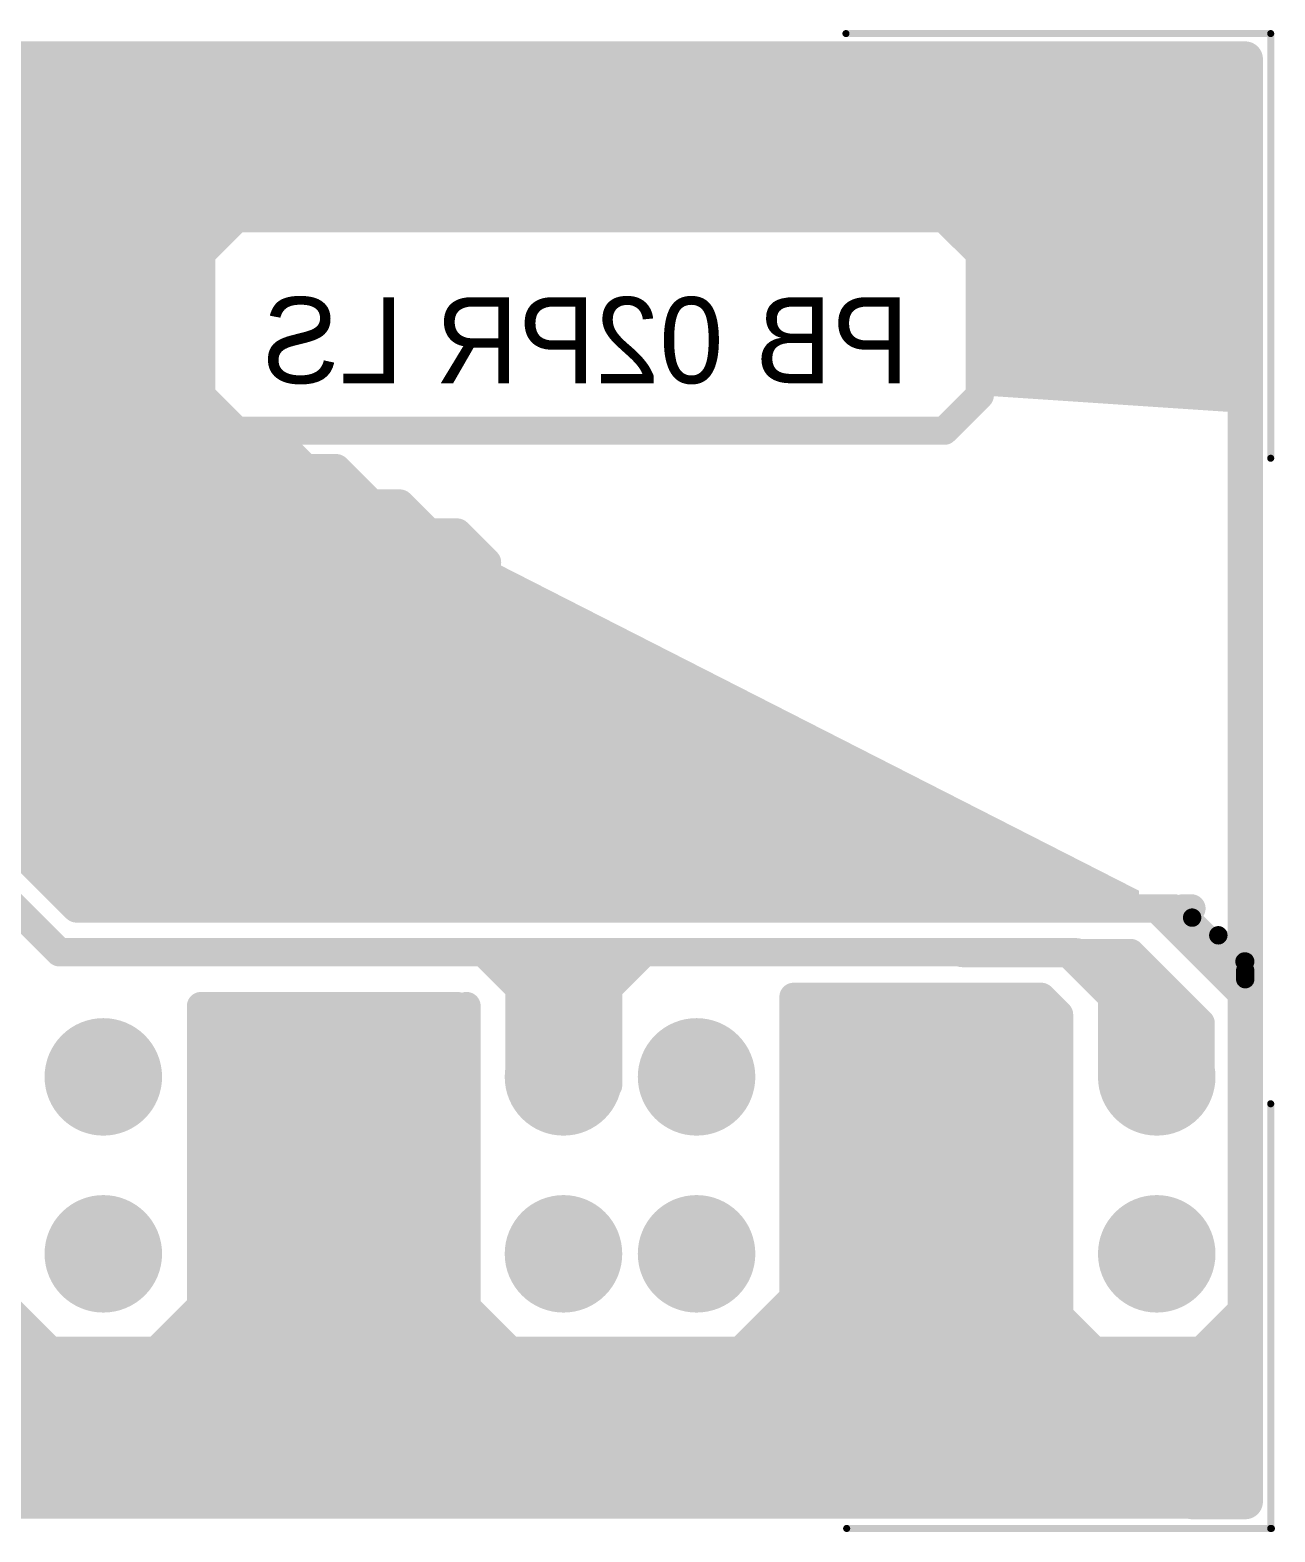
# Model space of a CAD drawing. Extents: x 13 to 23.9, y 0.2 to 11.6.
# Drawn here: x 20.051 to 21.809, y 0.218 to 2.34 of the extents above; entities that cross this region are included whole.
import ezdxf

# ---------------------------------------------------------------- set-up
doc = ezdxf.new("R2010")
doc.units = 0
doc.header["$MEASUREMENT"] = 0
doc.layers.add('BOARD', color=250, linetype='Continuous')
doc.layers.add('BOTTOM', color=250, linetype='Continuous')
doc.layers.get('0').off()

# ---------------------------------------------------------------- blocks, each defined once
blk = doc.blocks.new('UNIT_DISC')
at = {"linetype": 'Continuous', "const_width": 0.5}
blk.add_lwpolyline([(0.25, 0, 1), (-0.25, 0, 1)], format="xyb", close=True, dxfattribs=at)
blk = doc.blocks.new('POLY_S8_L2_47695')
at = {"layer": 'BOTTOM'}
for points in [[(24.2, 21.637), (24.25, 21.6), (23.7, 21.562)], [(23.7, 21.562), (24.25, 21.6), (23.712, 21.225)], [(23.712, 21.225), (24.25, 21.6), (24.037, 20.912)], [(24.037, 20.912), (24.25, 21.6), (24.35, 20.912)], [(25.525, 20.95), (25.525, 20.912), (24.25, 21.6)], [(24.35, 20.912), (24.25, 21.6), (25.525, 20.912)]]:
    blk.add_solid(points, dxfattribs=at)
blk = doc.blocks.new('POLY_S13_L2_47681')
at = {"layer": 'BOTTOM'}
for points in [[(24.2, 20.787), (24.575, 20.362), (24.187, 20.375)], [(24.562, 20.787), (24.575, 20.362), (24.2, 20.787)], [(24.575, 20.75), (24.575, 20.362), (24.562, 20.787)], [(24.187, 20.375), (24.575, 20.362), (24.137, 20.312)], [(23.937, 20.362), (24, 20.287), (23.937, 20.125)], [(24.637, 20.3), (23.937, 20.125), (24.575, 20.362)], [(24, 20.287), (24.575, 20.362), (23.937, 20.125)], [(24.137, 20.312), (24.575, 20.362), (24, 20.287)], [(24.862, 20.075), (23.937, 20.125), (24.85, 20.3)], [(24.85, 20.3), (23.937, 20.125), (24.637, 20.3)], [(23.862, 20.075), (23.937, 20.125), (24.862, 20.075)]]:
    blk.add_solid(points, dxfattribs=at)
blk = doc.blocks.new('SHAPE_EL_1400_1400_0_0_0_0')
at = {"xscale": 0.14, "yscale": 0.14, "zscale": 0.14}
blk.add_blockref('UNIT_DISC', (0, 0), dxfattribs=at)
blk = doc.blocks.new('P_EX140Y140D18A')
at = {"layer": 'BOTTOM'}
blk.add_blockref('SHAPE_EL_1400_1400_0_0_0_0', (0, 0), dxfattribs=at)
blk = doc.blocks.new('JK2')
for p in [(24.062, 20.687), (24.712, 20.687), (24.062, 20.437), (24.712, 20.437), (24.062, 20.187), (24.712, 20.187)]:
    blk.add_blockref('P_EX140Y140D18A', p)
blk = doc.blocks.new('POLY_S13_L2_47684')
at = {"layer": 'BOTTOM'}
for points in [[(25.387, 20.8), (25.425, 20.362), (25.037, 20.8)], [(25.037, 20.8), (25.425, 20.362), (25.037, 20.537)], [(25.412, 20.775), (25.425, 20.362), (25.387, 20.8)], [(25.037, 20.537), (25.425, 20.362), (25.037, 20.375)], [(25.037, 20.375), (25.425, 20.362), (24.962, 20.3)], [(25.45, 20.3), (24.962, 20.3), (25.425, 20.362)], [(25.675, 20.362), (25.675, 20.087), (25.575, 20.3)], [(24.787, 20.287), (24.962, 20.3), (24.787, 20.075)], [(24.787, 20.075), (24.962, 20.3), (25.675, 20.087)], [(25.675, 20.087), (24.962, 20.3), (25.45, 20.3)], [(25.575, 20.3), (25.675, 20.087), (25.45, 20.3)]]:
    blk.add_solid(points, dxfattribs=at)
blk = doc.blocks.new('JK3')
for p in [(24.9, 20.687), (25.55, 20.687), (24.9, 20.437), (25.55, 20.437), (24.9, 20.187), (25.55, 20.187)]:
    blk.add_blockref('P_EX140Y140D18A', p)
blk = doc.blocks.new('POLY_S7_L2_47693')
at = {"layer": 'BOTTOM'}
for points in [[(24.2, 22.087), (24.2, 21.825), (23.487, 22.112)], [(23.487, 22.112), (24.2, 21.825), (23.512, 21.825)], [(23.512, 21.825), (24.2, 21.825), (23.687, 21.687)], [(23.687, 21.687), (24.2, 21.825), (23.7, 21.537)], [(23.7, 21.537), (24.2, 21.825), (24.212, 21.525)]]:
    blk.add_solid(points, dxfattribs=at)
blk = doc.blocks.new('POLY_S9_L2_47692')
at = {"layer": 'BOTTOM'}
for points in [[(24.2, 21.8), (24.162, 22.125), (24.2, 21.85)], [(24.2, 21.85), (24.162, 22.125), (24.25, 21.9)], [(24.25, 21.9), (24.162, 22.125), (25.25, 21.9)], [(25.675, 22.125), (25.25, 21.9), (24.162, 22.125)], [(25.3, 21.85), (25.25, 21.9), (25.675, 22.125)], [(25.675, 21.625), (25.3, 21.85), (25.675, 22.125)], [(25.3, 21.65), (25.3, 21.85), (25.675, 21.625)]]:
    blk.add_solid(points, dxfattribs=at)

msp = doc.modelspace()

# ---------------------------------------------------------------- linework, layer by layer
at = {"layer": 'BOARD', "linetype": 'Continuous', "const_width": 0.01}
for points in [[(21.2032, 2.3354), (21.8032, 2.3354)], [(21.8032, 1.7354), (21.8032, 2.3354)], [(21.8032, 0.2234), (21.8032, 0.8234)], [(21.2042, 0.2234), (21.8042, 0.2234)]]:
    msp.add_lwpolyline(points, dxfattribs=at)
at = {"layer": 'BOTTOM', "linetype": 'Continuous'}
for points, const_width in [([(14.8292, 2.2994), (21.7042, 2.2994)], 0.05), ([(21.6542, 2.2994), (21.7672, 2.2994)], 0.05), ([(21.7672, 0.2614), (21.7672, 2.2994)], 0.05), ([(20.0172, 2.2744), (20.8292, 2.2744)], 0.05), ([(20.2922, 2.0244), (20.3422, 2.0744)], 0.04), ([(20.3422, 2.0744), (21.3422, 2.0744)], 0.04), ([(21.3422, 2.0744), (21.3922, 2.0244)], 0.04), ([(20.2922, 1.8244), (20.2922, 2.0244)], 0.04), ([(21.3922, 1.8744), (21.3922, 2.0244)], 0.04), ([(21.3922, 1.8244), (21.3922, 1.8744)], 0.04), ([(20.2922, 1.8244), (20.3422, 1.7744)], 0.04), ([(21.3422, 1.7744), (21.3922, 1.8244)], 0.04), ([(20.3422, 1.7744), (21.3422, 1.7744)], 0.04), ([(20.3732, 1.7604), (20.4012, 1.7604)], 0.04), ([(20.4012, 1.7604), (20.4402, 1.7214)], 0.04), ([(20.4402, 1.7214), (20.4832, 1.7214)], 0.04), ([(20.4832, 1.7214), (20.5332, 1.6714)], 0.04), ([(20.5332, 1.6714), (20.5732, 1.6714)], 0.04), ([(20.5732, 1.6714), (20.6142, 1.6304)], 0.04), ([(20.6142, 1.6304), (20.6542, 1.6304)], 0.04), ([(20.6542, 1.6304), (20.6962, 1.5884)], 0.04), ([(19.8072, 1.4084), (20.1162, 1.0994)], 0.04), ([(19.7422, 1.3874), (20.0922, 1.0374)], 0.04), ([(20.1162, 1.0994), (21.6672, 1.0994)], 0.04), ([(21.6422, 1.0994), (21.7672, 0.9744)], 0.04), ([(21.6792, 1.0994), (21.6912, 1.0994)], 0.04), ([(21.6922, 1.0864), (21.7672, 1.0114)], 0.026), ([(21.7292, 1.0614), (21.7662, 1.0244)], 0.026), ([(20.0922, 1.0374), (21.5292, 1.0374)], 0.04), ([(20.0922, 1.0374), (20.1922, 1.0374)], 0.04), ([(20.6922, 1.0364), (20.7422, 0.9864)], 0.04), ([(20.7422, 1.0364), (20.8042, 0.9744)], 0.04), ([(20.8042, 0.9734), (20.8672, 1.0364)], 0.04), ([(20.8172, 1.0124), (20.8172, 1.0364)], 0.04), ([(20.8672, 0.9864), (20.9172, 1.0364)], 0.04), ([(21.3672, 1.0364), (21.6052, 1.0364)], 0.04), ([(21.3922, 1.0364), (21.5552, 1.0364)], 0.04), ([(21.5172, 1.0364), (21.5792, 0.9744)], 0.04), ([(21.5172, 1.0364), (21.5922, 1.0364)], 0.04), ([(21.5672, 1.0244), (21.6172, 0.9744)], 0.04), ([(21.5922, 1.0364), (21.6422, 0.9864)], 0.04), ([(21.6052, 1.0364), (21.6922, 0.9494)], 0.04), ([(20.7792, 0.8864), (20.7792, 1.0114)], 0.04), ([(20.7922, 1.0114), (20.8042, 0.9994)], 0.05), ([(20.8042, 0.9114), (20.8042, 0.9994)], 0.05), ([(20.8042, 0.9994), (20.8172, 1.0124)], 0.04), ([(21.7662, 1.0244), (21.7672, 1.0244)], 0.026), ([(21.7672, 0.9994), (21.7672, 1.0114)], 0.026), ([(20.7422, 0.8614), (20.7422, 0.9864)], 0.04), ([(20.8422, 0.8864), (20.8422, 0.9864)], 0.04), ([(20.8672, 0.8494), (20.8672, 0.9864)], 0.04), ([(21.6422, 0.9114), (21.6422, 0.9864)], 0.04), ([(20.2922, 0.5374), (20.2922, 0.9614)], 0.04), ([(20.2922, 0.9614), (20.6542, 0.9614)], 0.04), ([(20.6542, 0.9614), (20.6672, 0.9484)], 0.04), ([(20.6672, 0.8364), (20.6672, 0.9614)], 0.04), ([(20.8042, 0.8614), (20.8042, 0.9744)], 0.04), ([(20.8042, 0.8994), (20.8042, 0.9734)], 0.04), ([(21.1292, 0.9744), (21.4792, 0.9744)], 0.04), ([(21.1292, 0.9244), (21.1292, 0.9744)], 0.04), ([(21.1292, 0.6114), (21.1292, 0.9614)], 0.04), ([(21.1292, 0.9614), (21.4922, 0.9614)], 0.04), ([(21.4792, 0.9744), (21.5042, 0.9494)], 0.04), ([(21.4922, 0.9614), (21.5042, 0.9494)], 0.04), ([(21.5792, 0.8614), (21.5792, 0.9744)], 0.04), ([(21.6172, 0.8614), (21.6172, 0.9744)], 0.04), ([(20.6672, 0.5364), (20.6672, 0.9484)], 0.04), ([(21.5042, 0.7744), (21.5042, 0.9494)], 0.04), ([(21.5042, 0.5244), (21.5042, 0.9494)], 0.04), ([(21.6422, 0.9244), (21.6422, 0.9494)], 0.04), ([(21.6542, 0.9494), (21.6672, 0.9364)], 0.04), ([(21.6672, 0.8864), (21.6672, 0.9364)], 0.04), ([(21.6922, 0.9494), (21.7042, 0.9374)], 0.04), ([(21.6922, 0.8494), (21.6922, 0.9494)], 0.04), ([(21.7042, 0.8614), (21.7042, 0.9374)], 0.04), ([(21.1292, 0.5494), (21.1292, 0.6244)], 0.04), ([(20.0172, 0.5364), (20.0792, 0.4744)], 0.04), ([(20.2292, 0.4744), (20.2922, 0.5374)], 0.04), ([(20.6672, 0.5364), (20.7292, 0.4744)], 0.04), ([(21.0542, 0.4744), (21.1292, 0.5494)], 0.04), ([(21.7052, 0.4744), (21.7672, 0.5364)], 0.04), ([(21.5042, 0.5244), (21.5542, 0.4744)], 0.04), ([(20.0792, 0.4744), (20.2292, 0.4744)], 0.04), ([(20.7292, 0.4744), (21.0542, 0.4744)], 0.04), ([(21.5542, 0.4744), (21.7052, 0.4744)], 0.04), ([(14.2672, 0.2624), (21.7042, 0.2624)], 0.05), ([(14.8802, 0.2624), (21.1672, 0.2624)], 0.05), ([(21.1172, 0.2624), (21.7042, 0.2624)], 0.04), ([(21.6922, 0.2614), (21.7672, 0.2614)], 0.05)]:
    msp.add_lwpolyline(points, dxfattribs=dict(at, const_width=const_width))
at = {"layer": 'BOTTOM', "linetype": 'Continuous', "const_width": 0.04}
for points in [[(20.1542, 0.9244, 1), (20.1542, 0.7984, 1)], [(20.8042, 0.9244, 1), (20.8042, 0.7984, 1)], [(20.9922, 0.9244, 1), (20.9922, 0.7984, 1)], [(21.6422, 0.9244, 1), (21.6422, 0.7984, 1)], [(20.1542, 0.6744, 1), (20.1542, 0.5484, 1)], [(20.8042, 0.6744, 1), (20.8042, 0.5484, 1)], [(20.9922, 0.6744, 1), (20.9922, 0.5484, 1)], [(21.6422, 0.6744, 1), (21.6422, 0.5484, 1)]]:
    msp.add_lwpolyline(points, format="xyb", close=True, dxfattribs=at)

# ---------------------------------------------------------------- block references
for name in ['POLY_S9_L2_47692', 'POLY_S7_L2_47693', 'POLY_S8_L2_47695', 'POLY_S13_L2_47681', 'POLY_S13_L2_47684', 'JK2', 'JK3']:
    msp.add_blockref(name, (-3.9078, -19.8256))
at = {"layer": 'BOARD', "xscale": 0.01000000000000156, "yscale": 0.01000000000000156, "zscale": 0.01}
for p in [(21.2032, 2.3354), (21.8032, 2.3354), (21.8032, 2.3354), (21.8032, 1.7354), (21.8032, 0.8234), (21.2042, 0.2234), (21.8032, 0.2234), (21.8042, 0.2234)]:
    msp.add_blockref('UNIT_DISC', p, dxfattribs=at)
at = {"layer": 'BOTTOM'}
for p, xscale, yscale, zscale in [((21.6542, 2.2994), 0.05000000000000071, 0.05000000000000071, 0.05), ((21.7042, 2.2994), 0.05000000000000071, 0.05000000000000071, 0.05), ((21.7672, 2.2994), 0.05000000000000071, 0.05000000000000071, 0.05), ((21.7672, 2.2994), 0.05000000000000071, 0.05000000000000071, 0.05), ((20.8292, 2.2744), 0.05000000000000071, 0.05000000000000071, 0.05), ((20.3422, 2.0744), 0.03999999999999915, 0.03999999999999915, 0.04), ((20.3422, 2.0744), 0.03999999999999915, 0.03999999999999915, 0.04), ((21.3422, 2.0744), 0.03999999999999915, 0.03999999999999915, 0.04), ((21.3422, 2.0744), 0.03999999999999915, 0.03999999999999915, 0.04), ((20.2922, 2.0244), 0.03999999999999915, 0.03999999999999915, 0.04), ((20.2922, 2.0244), 0.03999999999999915, 0.03999999999999915, 0.04), ((21.3922, 2.0244), 0.03999999999999915, 0.03999999999999915, 0.04), ((21.3922, 2.0244), 0.03999999999999915, 0.03999999999999915, 0.04), ((21.3922, 1.8744), 0.03999999999999915, 0.03999999999999915, 0.04), ((21.3922, 1.8744), 0.03999999999999915, 0.03999999999999915, 0.04), ((20.2922, 1.8244), 0.03999999999999915, 0.03999999999999915, 0.04), ((20.2922, 1.8244), 0.03999999999999915, 0.03999999999999915, 0.04), ((21.3922, 1.8244), 0.03999999999999915, 0.03999999999999915, 0.04), ((21.3922, 1.8244), 0.03999999999999915, 0.03999999999999915, 0.04), ((20.3422, 1.7744), 0.03999999999999915, 0.03999999999999915, 0.04), ((20.3422, 1.7744), 0.03999999999999915, 0.03999999999999915, 0.04), ((21.3422, 1.7744), 0.03999999999999915, 0.03999999999999915, 0.04), ((21.3422, 1.7744), 0.03999999999999915, 0.03999999999999915, 0.04), ((20.3732, 1.7604), 0.03999999999999915, 0.03999999999999915, 0.04), ((20.4012, 1.7604), 0.03999999999999915, 0.03999999999999915, 0.04), ((20.4012, 1.7604), 0.03999999999999915, 0.03999999999999915, 0.04), ((20.4402, 1.7214), 0.03999999999999915, 0.03999999999999915, 0.04), ((20.4402, 1.7214), 0.03999999999999915, 0.03999999999999915, 0.04), ((20.4832, 1.7214), 0.03999999999999915, 0.03999999999999915, 0.04), ((20.4832, 1.7214), 0.03999999999999915, 0.03999999999999915, 0.04), ((20.5332, 1.6714), 0.03999999999999915, 0.03999999999999915, 0.04), ((20.5332, 1.6714), 0.03999999999999915, 0.03999999999999915, 0.04), ((20.5732, 1.6714), 0.03999999999999915, 0.03999999999999915, 0.04), ((20.5732, 1.6714), 0.03999999999999915, 0.03999999999999915, 0.04), ((20.6142, 1.6304), 0.03999999999999915, 0.03999999999999915, 0.04), ((20.6142, 1.6304), 0.03999999999999915, 0.03999999999999915, 0.04), ((20.6542, 1.6304), 0.03999999999999915, 0.03999999999999915, 0.04), ((20.6542, 1.6304), 0.03999999999999915, 0.03999999999999915, 0.04), ((20.6962, 1.5884), 0.03999999999999915, 0.03999999999999915, 0.04), ((20.1162, 1.0994), 0.03999999999999915, 0.03999999999999915, 0.04), ((20.1162, 1.0994), 0.03999999999999915, 0.03999999999999915, 0.04), ((21.6422, 1.0994), 0.03999999999999915, 0.03999999999999915, 0.04), ((21.6672, 1.0994), 0.03999999999999915, 0.03999999999999915, 0.04), ((21.6792, 1.0994), 0.03999999999999915, 0.03999999999999915, 0.04), ((21.6912, 1.0994), 0.03999999999999915, 0.03999999999999915, 0.04), ((21.6922, 1.0864), 0.0259999999999998, 0.0259999999999998, 0.026), ((21.7292, 1.0614), 0.0259999999999998, 0.0259999999999998, 0.026), ((20.0922, 1.0374), 0.03999999999999915, 0.03999999999999915, 0.04), ((20.0922, 1.0374), 0.03999999999999915, 0.03999999999999915, 0.04), ((20.0922, 1.0374), 0.03999999999999915, 0.03999999999999915, 0.04), ((20.1922, 1.0374), 0.03999999999999915, 0.03999999999999915, 0.04), ((20.6922, 1.0364), 0.03999999999999915, 0.03999999999999915, 0.04), ((20.7422, 1.0364), 0.03999999999999915, 0.03999999999999915, 0.04), ((20.8172, 1.0364), 0.03999999999999915, 0.03999999999999915, 0.04), ((20.8672, 1.0364), 0.03999999999999915, 0.03999999999999915, 0.04), ((20.9172, 1.0364), 0.03999999999999915, 0.03999999999999915, 0.04), ((21.3672, 1.0364), 0.03999999999999915, 0.03999999999999915, 0.04), ((21.3922, 1.0364), 0.03999999999999915, 0.03999999999999915, 0.04), ((21.5172, 1.0364), 0.03999999999999915, 0.03999999999999915, 0.04), ((21.5172, 1.0364), 0.03999999999999915, 0.03999999999999915, 0.04), ((21.5292, 1.0374), 0.03999999999999915, 0.03999999999999915, 0.04), ((21.5552, 1.0364), 0.03999999999999915, 0.03999999999999915, 0.04), ((21.5672, 1.0244), 0.03999999999999915, 0.03999999999999915, 0.04), ((21.5922, 1.0364), 0.03999999999999915, 0.03999999999999915, 0.04), ((21.5922, 1.0364), 0.03999999999999915, 0.03999999999999915, 0.04), ((21.6052, 1.0364), 0.03999999999999915, 0.03999999999999915, 0.04), ((21.6052, 1.0364), 0.03999999999999915, 0.03999999999999915, 0.04), ((20.7792, 1.0114), 0.03999999999999915, 0.03999999999999915, 0.04), ((20.7922, 1.0114), 0.05000000000000071, 0.05000000000000071, 0.05), ((20.8042, 0.9994), 0.05000000000000071, 0.05000000000000071, 0.05), ((20.8042, 0.9994), 0.05000000000000071, 0.05000000000000071, 0.05), ((20.8042, 0.9994), 0.03999999999999915, 0.03999999999999915, 0.04), ((20.8172, 1.0124), 0.03999999999999915, 0.03999999999999915, 0.04), ((20.8172, 1.0124), 0.03999999999999915, 0.03999999999999915, 0.04), ((21.7662, 1.0244), 0.0259999999999998, 0.0259999999999998, 0.026), ((21.7662, 1.0244), 0.0259999999999998, 0.0259999999999998, 0.026), ((21.7672, 1.0244), 0.0259999999999998, 0.0259999999999998, 0.026), ((21.7672, 1.0114), 0.0259999999999998, 0.0259999999999998, 0.026), ((21.7672, 1.0114), 0.0259999999999998, 0.0259999999999998, 0.026), ((20.7422, 0.9864), 0.03999999999999915, 0.03999999999999915, 0.04), ((20.7422, 0.9864), 0.03999999999999915, 0.03999999999999915, 0.04), ((20.8422, 0.9864), 0.03999999999999915, 0.03999999999999915, 0.04), ((20.8672, 0.9864), 0.03999999999999915, 0.03999999999999915, 0.04), ((20.8672, 0.9864), 0.03999999999999915, 0.03999999999999915, 0.04), ((21.6422, 0.9864), 0.03999999999999915, 0.03999999999999915, 0.04), ((21.6422, 0.9864), 0.03999999999999915, 0.03999999999999915, 0.04), ((21.7672, 0.9994), 0.0259999999999998, 0.0259999999999998, 0.026), ((20.2922, 0.9614), 0.03999999999999915, 0.03999999999999915, 0.04), ((20.2922, 0.9614), 0.03999999999999915, 0.03999999999999915, 0.04), ((20.6542, 0.9614), 0.03999999999999915, 0.03999999999999915, 0.04), ((20.6542, 0.9614), 0.03999999999999915, 0.03999999999999915, 0.04), ((20.6672, 0.9614), 0.03999999999999915, 0.03999999999999915, 0.04), ((20.8042, 0.9744), 0.03999999999999915, 0.03999999999999915, 0.04), ((20.8042, 0.9744), 0.03999999999999915, 0.03999999999999915, 0.04), ((20.8042, 0.9734), 0.03999999999999915, 0.03999999999999915, 0.04), ((20.8042, 0.9734), 0.03999999999999915, 0.03999999999999915, 0.04), ((21.1292, 0.9744), 0.03999999999999915, 0.03999999999999915, 0.04), ((21.1292, 0.9744), 0.03999999999999915, 0.03999999999999915, 0.04), ((21.1292, 0.9614), 0.03999999999999915, 0.03999999999999915, 0.04), ((21.1292, 0.9614), 0.03999999999999915, 0.03999999999999915, 0.04), ((21.4792, 0.9744), 0.03999999999999915, 0.03999999999999915, 0.04), ((21.4792, 0.9744), 0.03999999999999915, 0.03999999999999915, 0.04), ((21.4922, 0.9614), 0.03999999999999915, 0.03999999999999915, 0.04), ((21.4922, 0.9614), 0.03999999999999915, 0.03999999999999915, 0.04), ((21.5792, 0.9744), 0.03999999999999915, 0.03999999999999915, 0.04), ((21.5792, 0.9744), 0.03999999999999915, 0.03999999999999915, 0.04), ((21.6172, 0.9744), 0.03999999999999915, 0.03999999999999915, 0.04), ((21.6172, 0.9744), 0.03999999999999915, 0.03999999999999915, 0.04), ((21.7672, 0.9744), 0.03999999999999915, 0.03999999999999915, 0.04), ((20.6672, 0.9484), 0.03999999999999915, 0.03999999999999915, 0.04), ((20.6672, 0.9484), 0.03999999999999915, 0.03999999999999915, 0.04), ((21.5042, 0.9494), 0.03999999999999915, 0.03999999999999915, 0.04), ((21.5042, 0.9494), 0.03999999999999915, 0.03999999999999915, 0.04), ((21.5042, 0.9494), 0.03999999999999915, 0.03999999999999915, 0.04), ((21.5042, 0.9494), 0.03999999999999915, 0.03999999999999915, 0.04), ((21.6422, 0.9494), 0.03999999999999915, 0.03999999999999915, 0.04), ((21.6542, 0.9494), 0.03999999999999915, 0.03999999999999915, 0.04), ((21.6672, 0.9364), 0.03999999999999915, 0.03999999999999915, 0.04), ((21.6672, 0.9364), 0.03999999999999915, 0.03999999999999915, 0.04), ((21.6922, 0.9494), 0.03999999999999915, 0.03999999999999915, 0.04), ((21.6922, 0.9494), 0.03999999999999915, 0.03999999999999915, 0.04), ((21.6922, 0.9494), 0.03999999999999915, 0.03999999999999915, 0.04), ((21.7042, 0.9374), 0.03999999999999915, 0.03999999999999915, 0.04), ((21.7042, 0.9374), 0.03999999999999915, 0.03999999999999915, 0.04), ((20.8042, 0.9114), 0.05000000000000071, 0.05000000000000071, 0.05), ((21.1292, 0.9244), 0.03999999999999915, 0.03999999999999915, 0.04), ((21.6422, 0.9244), 0.03999999999999915, 0.03999999999999915, 0.04), ((20.8042, 0.8994), 0.03999999999999915, 0.03999999999999915, 0.04), ((21.6422, 0.9114), 0.03999999999999915, 0.03999999999999915, 0.04), ((20.7792, 0.8864), 0.03999999999999915, 0.03999999999999915, 0.04), ((20.8422, 0.8864), 0.03999999999999915, 0.03999999999999915, 0.04), ((21.6672, 0.8864), 0.03999999999999915, 0.03999999999999915, 0.04), ((20.7422, 0.8614), 0.03999999999999915, 0.03999999999999915, 0.04), ((20.8042, 0.8614), 0.03999999999999915, 0.03999999999999915, 0.04), ((21.5792, 0.8614), 0.03999999999999915, 0.03999999999999915, 0.04), ((21.6172, 0.8614), 0.03999999999999915, 0.03999999999999915, 0.04), ((21.7042, 0.8614), 0.03999999999999915, 0.03999999999999915, 0.04), ((20.6672, 0.8364), 0.03999999999999915, 0.03999999999999915, 0.04), ((20.8672, 0.8494), 0.03999999999999915, 0.03999999999999915, 0.04), ((21.6922, 0.8494), 0.03999999999999915, 0.03999999999999915, 0.04), ((21.5042, 0.7744), 0.03999999999999915, 0.03999999999999915, 0.04), ((21.1292, 0.6244), 0.03999999999999915, 0.03999999999999915, 0.04), ((21.1292, 0.6114), 0.03999999999999915, 0.03999999999999915, 0.04), ((20.2922, 0.5374), 0.03999999999999915, 0.03999999999999915, 0.04), ((20.2922, 0.5374), 0.03999999999999915, 0.03999999999999915, 0.04), ((20.6672, 0.5364), 0.03999999999999915, 0.03999999999999915, 0.04), ((20.6672, 0.5364), 0.03999999999999915, 0.03999999999999915, 0.04), ((21.1292, 0.5494), 0.03999999999999915, 0.03999999999999915, 0.04), ((21.1292, 0.5494), 0.03999999999999915, 0.03999999999999915, 0.04), ((21.7672, 0.5364), 0.03999999999999915, 0.03999999999999915, 0.04), ((21.5042, 0.5244), 0.03999999999999915, 0.03999999999999915, 0.04), ((21.5042, 0.5244), 0.03999999999999915, 0.03999999999999915, 0.04), ((20.0792, 0.4744), 0.03999999999999915, 0.03999999999999915, 0.04), ((20.0792, 0.4744), 0.03999999999999915, 0.03999999999999915, 0.04), ((20.2292, 0.4744), 0.03999999999999915, 0.03999999999999915, 0.04), ((20.2292, 0.4744), 0.03999999999999915, 0.03999999999999915, 0.04), ((20.7292, 0.4744), 0.03999999999999915, 0.03999999999999915, 0.04), ((20.7292, 0.4744), 0.03999999999999915, 0.03999999999999915, 0.04), ((21.0542, 0.4744), 0.03999999999999915, 0.03999999999999915, 0.04), ((21.0542, 0.4744), 0.03999999999999915, 0.03999999999999915, 0.04), ((21.5542, 0.4744), 0.03999999999999915, 0.03999999999999915, 0.04), ((21.5542, 0.4744), 0.03999999999999915, 0.03999999999999915, 0.04), ((21.7052, 0.4744), 0.03999999999999915, 0.03999999999999915, 0.04), ((21.7052, 0.4744), 0.03999999999999915, 0.03999999999999915, 0.04), ((21.1172, 0.2624), 0.03999999999999915, 0.03999999999999915, 0.04), ((21.1672, 0.2624), 0.05000000000000071, 0.05000000000000071, 0.05), ((21.6922, 0.2614), 0.05000000000000071, 0.05000000000000071, 0.05), ((21.7042, 0.2624), 0.05000000000000071, 0.05000000000000071, 0.05), ((21.7042, 0.2624), 0.03999999999999915, 0.03999999999999915, 0.04), ((21.7672, 0.2614), 0.05000000000000071, 0.05000000000000071, 0.05), ((21.7672, 0.2614), 0.05000000000000071, 0.05000000000000071, 0.05)]:
    msp.add_blockref('UNIT_DISC', p, dxfattribs=dict(at, xscale=xscale, yscale=yscale, zscale=zscale))

# ---------------------------------------------------------------- texts
at = {"layer": 'BOTTOM', "text_generation_flag": 2}
msp.add_text('PB 02PR LS', height=0.1216, dxfattribs=at).set_placement((21.2922, 1.8414))

doc.saveas('drawing.dxf')
